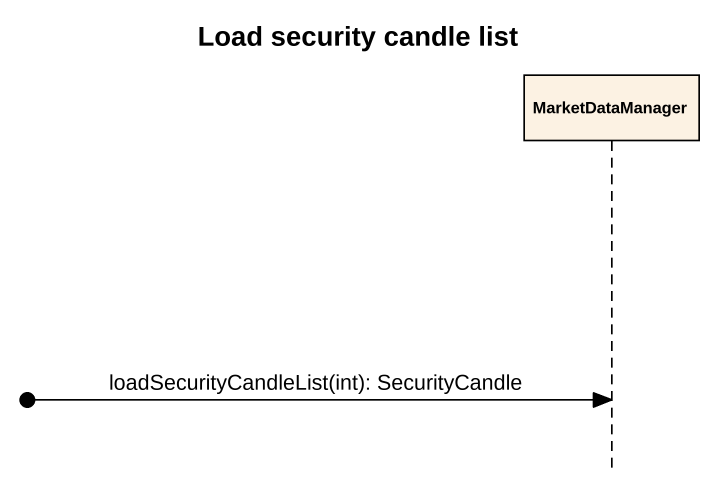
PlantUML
@startuml
title Load security candle list
hide footbox
participant MarketDataManager

[o-> MarketDataManager : loadSecurityCandleList(int): SecurityCandle
@enduml
